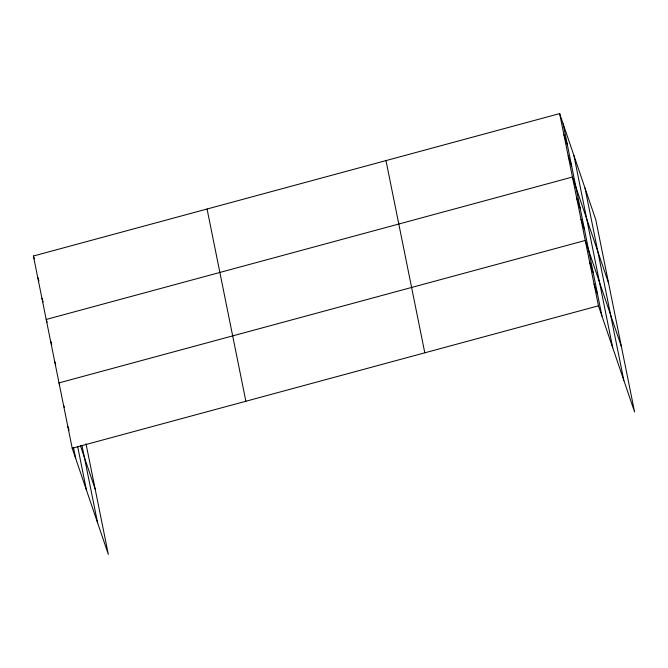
<?xml version="1.0" encoding="UTF-8"?>
<svg xmlns="http://www.w3.org/2000/svg" width="668" height="668" viewBox="0 0 668 668"><rect width="100%" height="100%" fill="white"/><g stroke="black" fill="none" stroke-linecap="round" stroke-linejoin="round"><path stroke-width="1" d="M86.005 443.736L108.35 554.407L72.211 448.245L33.4 256.019L559.65 113.593L595.789 219.755L634.6 411.981L598.461 305.819L559.65 113.593M72.211 448.245L598.461 305.819M563.917 134.744L567.399 144.964M568.184 155.886L571.666 166.107M608.598 283.19L572.459 177.028L46.209 319.454L47.152 322.243M576.726 198.171L580.208 208.391M580.993 219.321L584.475 229.541M621.407 346.625L585.268 240.463L59.018 382.889L59.644 384.743M589.66 262.248L593.142 272.469M594.061 284.034L597.543 294.254M33.4 256.019L34.352 258.808M37.667 277.162L38.936 280.877M41.942 298.312L43.203 302.028M50.476 340.596L51.745 344.312M54.743 361.739L55.694 364.528M80.461 445.873L95.157 489.051M63.41 404.674L64.362 407.463M67.81 426.46L69.08 430.175M585.009 188.1L623.82 380.317M573.904 155.477L612.715 347.702M563.124 123.814L601.943 316.039M385.987 160.596L424.798 352.821M207.063 209.017L245.874 401.243M81.939 445.305L97.57 522.743M77.672 446.55L86.464 490.12M73.488 447.568L75.693 458.465"/></g></svg>
